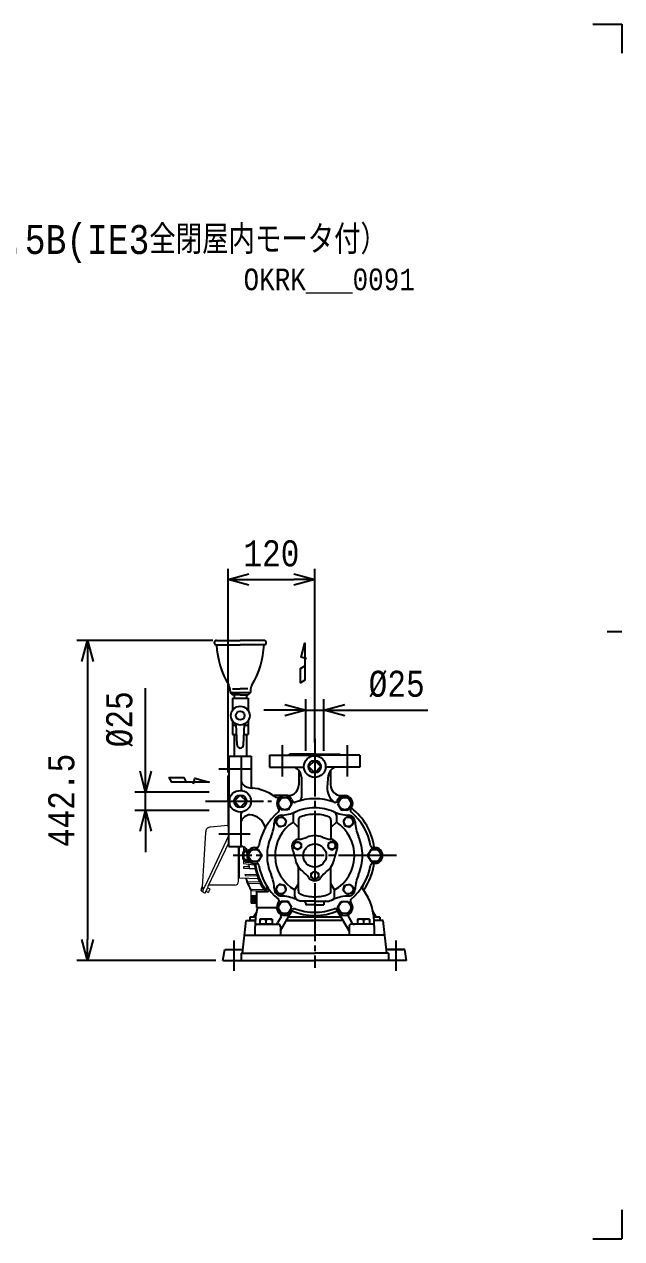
# Model space of a CAD drawing. Header units: millimetres. Extents: x 0 to 2376, y 0 to 1680.
# Drawn here: x 1549 to 2376, y 0 to 1680 of the extents above; entities that cross this region are included whole.
import ezdxf

# ---------------------------------------------------------------- set-up
doc = ezdxf.new("R2010")
doc.units = ezdxf.units.MM
doc.header["$LTSCALE"] = 4
doc.linetypes.add('CENTER', pattern=[25, 20, -1.5, 2, -1.5])
for name, color, linetype in [('DETAIL', 4, 'Continuous'), ('NOTE', 2, 'Continuous'), ('SIZE', 3, 'Continuous')]:
    doc.layers.add(name, color=color, linetype=linetype)
doc.styles.get("Standard").update_dxf_attribs({"font": 'monotxt.shx', "width": 0.83, "bigfont": 'extfont.shx'})

# ---------------------------------------------------------------- blocks, each defined once
blk = doc.blocks.new('_Open30')
at = {"color": 0, "linetype": 'ByBlock', "lineweight": -2}
for p, q in [((-1, 0.268), (0, 0)), ((0, 0), (-1, -0.268)), ((0, 0), (-1, 0))]:
    blk.add_line(p, q, dxfattribs=at)

msp = doc.modelspace()

# ---------------------------------------------------------------- linework, layer by layer
at = {"color": 7, "linetype": 'Continuous'}
for p, q in [((2336, 1680), (2376, 1680)), ((2376, 1680), (2376, 1640)), ((2356, 840), (2376, 840)), ((2376, 40), (2376, 0)), ((2336, 0), (2376, 0))]:
    msp.add_line(p, q, dxfattribs=at)
at = {"color": 7, "linetype": 'Continuous', "lineweight": 15}
for p, q in [((1806.3, 569.6), (1831.2, 571.9)), ((1796, 486.5), (1800.7, 561.9)), ((1799.9, 488.8), (1832.2, 557.7)), ((1832.2, 548.3), (1803.5, 487.1)), ((1845.7, 494.1), (1845.7, 542.6)), ((1847.2, 499.1), (1847.2, 542.6)), ((1851.9, 534), (1854.3, 538.3)), ((1854.2, 541.2), (1852.8, 541.1)), ((1854.3, 538.3), (1854.7, 538.8)), ((1855.8, 539.2), (1856.2, 539.3)), ((1854.3, 521.9), (1851.9, 526.1)), ((1857.6, 536.3), (1853.2, 533.8)), ((1853.2, 533.8), (1853.2, 526.3)), ((1853.2, 526.3), (1859.7, 522.6)), ((1854.7, 521.3), (1854.3, 521.9)), ((1864.2, 519.8), (1855.8, 520.9)), ((1859.7, 522.6), (1860, 522.7)), ((1845.7, 504.1), (1847.2, 504.1)), ((1852.8, 519.1), (1867.3, 517.1)), ((1854.7, 504), (1870.7, 504.5)), ((1863.7, 519.5), (1856, 520.5)), ((1861, 512.1), (1868.7, 512.1)), ((1863.7, 519.5), (1866.2, 519.2)), ((1840.7, 489.1), (1804.5, 489.1)), ((1847.2, 499.1), (1845.7, 499.1)), ((1847.2, 499.1), (1872.9, 498.4)), ((1871.6, 501.7), (1855.2, 502.1)), ((1858.1, 493.5), (1874.8, 494)), ((1876.2, 491.1), (1858.9, 491.6)), ((1794, 484), (1794.1, 484)), ((1794.1, 481.4), (1796, 480.5)), ((1799.3, 478), (1797.1, 479)), ((1800.6, 480.8), (1804.2, 479.1)), ((1806.4, 483.7), (1802.7, 485.4)), ((1863, 483), (1880.7, 483.5)), ((1863.2, 474), (1863.2, 482.1)), ((1863.2, 482.1), (1863.5, 482.1)), ((1882.4, 480.6), (1864, 481.1)), ((1878.2, 480.7), (1878.2, 480.1))]:
    msp.add_line(p, q, dxfattribs=at)
at = {"color": 8, "linetype": 'Continuous', "lineweight": 15}
for p, q in [((1856.1, 537.3), (1856, 537.2)), ((1856.3, 537.3), (1856.1, 537.3))]:
    msp.add_line(p, q, dxfattribs=at)
at = {"color": 7, "linetype": 'Continuous', "lineweight": 15, "flags": 128}
for points in [[(1800.7, 561.9), (1800.7, 562.4), (1800.7, 562.9), (1800.8, 563.3), (1800.8, 563.7), (1800.8, 564)], [(1860.6, 514.7), (1858.1, 514.7), (1852.4, 514.5)], [(1852.8, 512.6), (1852.8, 512.6), (1858.6, 512.4), (1861, 512.4)], [(1796.4, 481.2), (1796.4, 481.3), (1796.6, 481.8), (1797, 482.5), (1797.4, 483.4), (1797.9, 484.6), (1798.6, 485.9), (1799.2, 487.3), (1799.9, 488.8)], [(1856.2, 498.8), (1857.6, 495), (1858.1, 493.5)], [(1794.1, 481.4), (1794.2, 481.5), (1794.4, 482), (1794.7, 482.7), (1795.1, 483.5), (1795.6, 484.6), (1796.1, 485.7), (1796.1, 485.7)], [(1796, 480.5), (1796.1, 480.6), (1796.3, 481.1), (1796.4, 481.2)], [(1803.5, 487.1), (1802.7, 485.3), (1801.9, 483.6), (1801.2, 482.1), (1800.5, 480.7), (1800, 479.6), (1799.6, 478.7), (1799.4, 478.2), (1799.3, 478)], [(1804.2, 479.1), (1804.2, 479.1), (1804.4, 479.4), (1804.6, 479.9), (1804.9, 480.6), (1805.3, 481.4)], [(1805.3, 481.4), (1805.7, 482.2), (1806, 482.9), (1806.3, 483.4), (1806.4, 483.7), (1806.4, 483.7)]]:
    msp.add_lwpolyline(points, dxfattribs=at)
at = {"color": 8, "linetype": 'Continuous', "lineweight": 15, "flags": 128}
for points in [[(1872.2, 498.4), (1872.7, 497.2), (1874.2, 493.9)], [(1875.6, 491.1), (1877.3, 487.8), (1880.1, 483.4)]]:
    msp.add_lwpolyline(points, dxfattribs=at)
at = {"color": 7, "linetype": 'Continuous', "lineweight": 15}
for centre, radius, start, end in [((1859.7, 530.1), 8, 108.7677, 276.4382), ((1951.2, 530.1), 99, 173.6206, 177.0885), ((1856.1, 537.3), 2, 97.1452, 149.9927), ((1856.4, 537.8), 2, 143.1639, 150.0021), ((1856.4, 537.8), 2, 143.2141, 150), ((1854.9, 539), 0.117, 141.6665, 142.3015), ((1853.3, 532.5), 1.99, 150.0042, 178.7276), ((1951.2, 530.1), 99.9, 178.5945, 181.4055), ((1853.3, 527.7), 1.99, 181.2724, 209.9958), ((1853.6, 533), 1.99, 150.0034, 178.4085), ((1951.2, 530.1), 99.6, 178.2731, 181.7269), ((1853.6, 527.1), 1.99, 181.5915, 209.9966), ((1951.2, 530.1), 99, 182.9002, 186.3794), ((1856.1, 522.9), 2, 210.0073, 262.8548), ((1856.4, 522.3), 2, 209.9979, 216.8361), ((1856.4, 522.3), 2, 210, 216.7859), ((1854.9, 521.2), 0.117, 217.6985, 218.3335), ((1951.2, 530.1), 100, 195.0901, 196.2486), ((1951.2, 530.1), 92, 187.4712, 191.2828), ((1951.2, 530.1), 84, 187.8093, 215.5297), ((1951.2, 530.1), 84.5, 189.9636, 215.6571), ((1840.7, 494.1), 5, 270, 0), ((1951.2, 530.1), 100.8, 198.0386, 209.189), ((1951.2, 530.1), 100, 201.431, 209.3305), ((1802, 483), 8, 172.7591, 191.3184), ((1798, 486.4), 2, 176.4659, 230.3605), ((1797.8, 480.5), 1.6, 154.9037, 244.9037), ((1795.7, 483.6), 1.6, 334.9037, 50.3605), ((1795.7, 483.6), 1.6, 334.9274, 50.0736)]:
    msp.add_arc(centre, radius, start, end, dxfattribs=at)
for centre, major_axis, start_param, end_param in [((1856.6, 538.3), (2.07, -0.28), 1.993572, 2.759914), ((1856.6, 521.9), (2.07, 0.28), 3.523272, 4.325926)]:
    msp.add_ellipse(centre, major_axis=major_axis, ratio=0.657211, start_param=start_param, end_param=end_param, dxfattribs=at)
for points, knots in [([(1800.8, 564), (1800.9, 564.7), (1801.1, 566), (1802.2, 567.7), (1803.9, 569), (1805.3, 569.5), (1806.1, 569.6), (1806.2, 569.6), (1806.3, 569.6), (1806.3, 569.6)], [0, 0, 0, 0, 0.238728, 0.451802, 0.720377, 0.961075, 0.993424, 0.998034, 1, 1, 1, 1]), ([(1851.6, 533.5), (1851.6, 533.6), (1851.7, 533.7), (1851.8, 533.9), (1851.9, 534)], [0, 0, 0, 0, 0.525512, 1, 1, 1, 1]), ([(1851.9, 526.1), (1851.8, 526.2), (1851.7, 526.4), (1851.6, 526.6), (1851.6, 526.7)], [0, 0, 0, 0, 0.4744879, 1, 1, 1, 1]), ([(1852.4, 514.5), (1852.5, 514.4), (1852.5, 514), (1852.6, 513.3), (1852.7, 512.8), (1852.8, 512.6)], [0, 0, 0, 0, 0.262624, 0.631311, 1, 1, 1, 1]), ([(1863.7, 519.5), (1864.3, 519.4), (1865.4, 519.2), (1866.7, 518.1), (1867.6, 516.8), (1867.9, 515.9), (1868, 515.4)], [0, 0, 0, 0, 0.2647175, 0.5294369, 0.7942117, 1, 1, 1, 1]), ([(1868, 518.7), (1867.9, 518.7), (1867.7, 518.8), (1867.1, 519.1), (1866.5, 519.2), (1866.2, 519.2)], [0, 0, 0, 0, 0.100732, 0.504717, 1, 1, 1, 1]), ([(1869.1, 518.4), (1869, 518.4), (1868.8, 518.6), (1868.4, 518.8), (1868, 519), (1868, 519.1)], [0.5211531, 0.5211531, 0.5211531, 0.5211531, 0.5609054, 0.8462699, 0.9246409, 0.9246409, 0.9246409, 0.9246409]), ([(1869.1, 517.9), (1869.1, 518), (1868.7, 518.3), (1868.3, 518.5), (1868, 518.7)], [0.6324458, 0.6324458, 0.6324458, 0.6324458, 0.6960362, 1, 1, 1, 1]), ([(1795.4, 487.4), (1795.3, 487.4), (1795.3, 487.3), (1795.2, 487.2), (1795.1, 487.1), (1795.1, 487), (1795.1, 487), (1795.1, 487)], [0, 0, 0, 0, 0.212686, 0.425496, 0.635467, 0.844176, 1, 1, 1, 1]), ([(1794.3, 485.2), (1794.3, 485.1), (1794.2, 484.9), (1794.1, 484.5), (1794.1, 484.2), (1794.1, 484)], [0, 0, 0, 0, 0.11419, 0.528635, 1, 1, 1, 1]), ([(1794.5, 485.6), (1794.5, 485.6), (1794.5, 485.6), (1794.4, 485.6), (1794.4, 485.4), (1794.3, 485.3), (1794.3, 485.2), (1794.3, 485.2)], [0, 0, 0, 0, 0.212685, 0.425493, 0.635467, 0.844177, 1, 1, 1, 1]), ([(1794.8, 485.5), (1794.7, 485.5), (1794.6, 485.6), (1794.5, 485.6), (1794.5, 485.6)], [0, 0, 0, 0, 0.471398, 1, 1, 1, 1]), ([(1795.4, 486.9), (1795.3, 486.6), (1795, 486.2), (1794.9, 485.7), (1794.8, 485.5)], [0, 0, 0, 0, 0.5, 1, 1, 1, 1]), ([(1795.4, 486.9), (1795.4, 486.9), (1795.2, 486.9), (1795.2, 487), (1795.1, 487)], [0, 0, 0, 0, 0.4714, 1, 1, 1, 1])]:
    msp.add_open_spline(points, degree=3, knots=knots, dxfattribs=at)
at = {"layer": 'DETAIL'}
for p, q in [((1815.2, 827.6), (1848.2, 827.6)), ((1881.2, 827.6), (1848.2, 827.6)), ((1815.2, 821.6), (1848.2, 821.6)), ((1881.2, 821.6), (1848.2, 821.6)), ((1834.2, 758), (1834.2, 755.6)), ((1837.6, 760.5), (1848.2, 760.5)), ((1858.8, 760.5), (1848.2, 760.5)), ((1862.2, 758), (1862.2, 755.6)), ((1834.2, 755.6), (1862.2, 755.6)), ((1834.2, 755.6), (1837.2, 752.6)), ((1848.2, 752.6), (1837.2, 752.6)), ((1837.5, 747.6), (1859, 747.6)), ((1837.5, 747.6), (1837.5, 730.9)), ((1839.6, 752.6), (1839.6, 747.6)), ((1848.2, 752.6), (1859.2, 752.6)), ((1856.9, 752.6), (1856.9, 747.6)), ((1859, 747.6), (1859, 730.9)), ((1862.2, 755.6), (1859.2, 752.6)), ((1837.5, 716.3), (1837.5, 697.6)), ((1837.5, 710.6), (1842.7, 710.6)), ((1843.7, 683.1), (1842.7, 711.8)), ((1852.7, 683.1), (1853.8, 711.8)), ((1853.7, 710.6), (1859, 710.6)), ((1859, 716.3), (1859, 697.6)), ((1837.5, 697.6), (1843.2, 697.6)), ((1839.6, 697.6), (1839.6, 667.6)), ((1853.3, 697.6), (1859, 697.6)), ((1856.9, 697.6), (1856.9, 667.6)), ((1832.2, 667.6), (1832.2, 605.1)), ((1832.2, 667.6), (1863.2, 667.6)), ((1849.2, 667.6), (1849.2, 621.7)), ((1863.2, 667.6), (1863.2, 626.2)), ((1888.7, 669.1), (1951.2, 669.1)), ((1888.7, 669.1), (1888.7, 652.1)), ((1951.2, 670.1), (1916.2, 670.1)), ((1942.7, 653.1), (1951.2, 661.6)), ((1951.2, 670.1), (1986.2, 670.1)), ((2013.7, 669.1), (1951.2, 669.1)), ((1951.2, 661.6), (1959.7, 653.1)), ((2013.7, 669.1), (2013.7, 652.1)), ((1831.2, 605.1), (1831.2, 640.1)), ((1888.7, 652.1), (1934.5, 652.1)), ((1929.2, 648), (1929.2, 627.9)), ((1951.2, 644.6), (1942.7, 653.1)), ((1959.7, 653.1), (1951.2, 644.6)), ((2013.7, 652.1), (1967.8, 652.1)), ((1969.9, 641.4), (1968.5, 625)), ((1973.2, 648), (1973.2, 627.9)), ((1861.4, 623.6), (1865.3, 623.3)), ((1932.7, 638.3), (1932.7, 609.7)), ((1831.2, 605.1), (1831.2, 570.1)), ((1832.2, 542.6), (1832.2, 605.1)), ((1839.7, 605.1), (1848.2, 613.6)), ((1848.2, 596.6), (1839.7, 605.1)), ((1848.2, 613.6), (1856.7, 605.1)), ((1856.7, 605.1), (1848.2, 596.6)), ((1914.2, 612.9), (1894.1, 612.9)), ((1899.9, 601.9), (1904.8, 610.4)), ((1904.8, 610.4), (1914.6, 610.4)), ((1914.6, 610.4), (1919.5, 601.9)), ((1919.2, 607.4), (1920.6, 605.1)), ((1983.2, 607.4), (1981.8, 605.1)), ((1987.8, 610.4), (1982.9, 601.9)), ((1997.6, 610.4), (1987.8, 610.4)), ((1988.2, 612.9), (1992.7, 612.9)), ((2002.5, 601.9), (1997.6, 610.4)), ((1849.2, 542.6), (1849.2, 588.3)), ((1904.8, 593.4), (1899.9, 601.9)), ((1900.2, 596.4), (1901.6, 594.1)), ((1914.6, 593.4), (1904.8, 593.4)), ((1919.5, 601.9), (1914.6, 593.4)), ((1982.9, 601.9), (1987.8, 593.4)), ((1987.8, 593.4), (1997.6, 593.4)), ((1997.6, 593.4), (2002.5, 601.9)), ((2002.2, 596.4), (2000.9, 594.1)), ((1897.3, 574.8), (1899.2, 582)), ((1902.6, 569.5), (1897.3, 574.8)), ((1899.2, 582), (1906.5, 584)), ((1909.9, 571.4), (1902.6, 569.5)), ((1906.5, 584), (1911.8, 578.7)), ((1911.8, 578.7), (1909.9, 571.4)), ((1921.2, 585.9), (1921.2, 576.2)), ((1921.2, 576.2), (1928.7, 568.7)), ((1928.7, 579), (1928.7, 552.5)), ((1973.7, 579), (1973.7, 552.5)), ((1981.2, 576.2), (1973.7, 568.7)), ((1981.2, 585.9), (1981.2, 576.2)), ((1995.9, 584), (1990.6, 578.7)), ((1990.6, 578.7), (1992.6, 571.4)), ((1992.6, 571.4), (1999.8, 569.5)), ((2003.2, 582), (1995.9, 584)), ((1999.8, 569.5), (2005.1, 574.8)), ((2005.1, 574.8), (2003.2, 582)), ((1832.2, 542.6), (1849.8, 542.6)), ((1858.4, 530.1), (1863.3, 538.6)), ((1863.3, 538.6), (1873.1, 538.6)), ((1868.2, 541.1), (1870.9, 541.1)), ((1873.1, 538.6), (1878, 530.1)), ((1922.4, 546.7), (1927.4, 549.6)), ((1922.4, 540.9), (1922.4, 546.7)), ((1927.4, 538), (1922.4, 540.9)), ((1927.4, 549.6), (1932.4, 546.7)), ((1932.4, 540.9), (1927.4, 538)), ((1932.4, 546.7), (1932.4, 540.9)), ((1975, 549.6), (1970, 546.7)), ((1970, 546.7), (1970, 540.9)), ((1970, 540.9), (1975, 538)), ((1980, 546.7), (1975, 549.6)), ((1975, 538), (1980, 540.9)), ((1980, 540.9), (1980, 546.7)), ((2029.3, 538.6), (2024.4, 530.1)), ((2039.1, 538.6), (2029.3, 538.6)), ((2034.2, 541.1), (2031.5, 541.1)), ((2044, 530.1), (2039.1, 538.6)), ((1863.3, 521.6), (1858.4, 530.1)), ((1873.1, 521.6), (1863.3, 521.6)), ((1878, 530.1), (1873.1, 521.6)), ((2024.4, 530.1), (2029.3, 521.6)), ((2029.3, 521.6), (2039.1, 521.6)), ((2039.1, 521.6), (2044, 530.1)), ((1868.2, 519.1), (1870.9, 519.1)), ((1928.7, 481.1), (1928.7, 514.3)), ((1946.2, 505.5), (1951.2, 508.3)), ((1946.2, 499.7), (1946.2, 505.5)), ((1951.2, 508.3), (1956.2, 505.5)), ((1956.2, 505.5), (1956.2, 499.7)), ((1973.7, 481.1), (1973.7, 514.3)), ((2034.2, 519.1), (2031.5, 519.1)), ((1902.6, 490.6), (1897.3, 485.3)), ((1909.9, 488.7), (1902.6, 490.6)), ((1911.8, 481.5), (1909.9, 488.7)), ((1923.7, 482.4), (1928.7, 491.1)), ((1951.2, 496.8), (1946.2, 499.7)), ((1956.2, 499.7), (1951.2, 496.8)), ((1978.7, 482.4), (1973.7, 491.1)), ((1990.6, 481.5), (1992.6, 488.7)), ((1992.6, 488.7), (1999.8, 490.6)), ((1999.8, 490.6), (2005.1, 485.3)), ((1863.2, 469.1), (1870.2, 474)), ((1870.2, 469.1), (1863.2, 474)), ((1870.2, 474), (1863.2, 474)), ((1863.2, 474), (1863.2, 464.1)), ((1871.2, 474.3), (1870.2, 474.3)), ((1870.2, 463.8), (1870.2, 474.3)), ((1871.2, 458.1), (1871.2, 480.1)), ((1871.2, 480.1), (1884.6, 480.1)), ((1871.2, 463.8), (1871.2, 474.3)), ((1897.3, 485.3), (1899.2, 478.1)), ((1899.2, 478.1), (1906.5, 476.1)), ((1906.5, 476.1), (1911.8, 481.5)), ((1923.7, 473.4), (1923.7, 482.4)), ((1978.7, 473.4), (1978.7, 482.4)), ((1995.9, 476.1), (1990.6, 481.5)), ((2003.2, 478.1), (1995.9, 476.1)), ((2005.1, 485.3), (2003.2, 478.1)), ((1863.2, 464.1), (1870.2, 469.1)), ((1870.2, 464.1), (1863.2, 469.1)), ((1870.2, 469.1), (1863.2, 469.1)), ((1870.2, 464.1), (1863.2, 464.1)), ((1870.2, 463.8), (1871.2, 463.8)), ((1871.2, 458.1), (1896.1, 458.1)), ((1904.8, 466.7), (1899.9, 458.2)), ((1899.9, 458.2), (1904.8, 449.7)), ((1900.2, 463.7), (1901.6, 466)), ((1903.7, 425.8), (1920.6, 455)), ((1914.6, 466.7), (1904.8, 466.7)), ((1919.5, 458.2), (1914.6, 466.7)), ((1914.6, 449.7), (1919.5, 458.2)), ((1951.2, 467.1), (1931.6, 467.1)), ((1938.7, 464.1), (1938.7, 462.1)), ((1951.2, 462.1), (1938.7, 462.1)), ((1951.2, 467.1), (1970.9, 467.1)), ((1951.2, 462.1), (1963.7, 462.1)), ((1963.7, 464.1), (1963.7, 462.1)), ((1998.7, 425.8), (1981.8, 455)), ((1983.2, 452.7), (1981.8, 455)), ((1982.9, 458.2), (1987.8, 466.7)), ((1987.8, 449.7), (1982.9, 458.2)), ((1987.8, 466.7), (1997.6, 466.7)), ((1997.6, 466.7), (2002.5, 458.2)), ((2002.5, 458.2), (1997.6, 449.7)), ((2002.2, 463.7), (2000.9, 466)), ((1851.4, 395.1), (1856.5, 440.1)), ((1856.5, 440.1), (1868.9, 440.1)), ((1869.3, 444.6), (1861.2, 444.6)), ((1861.2, 444.6), (1861.2, 440.1)), ((1868.9, 440.1), (1861.2, 440.1)), ((1866.2, 444.6), (1870.4, 451.7)), ((1892.2, 442.1), (1875.2, 442.1)), ((1875.2, 442.1), (1875.2, 435.1)), ((1883.7, 440.9), (1883.7, 435.1)), ((1892.2, 442.1), (1892.2, 435.1)), ((1904.7, 445.4), (1899.7, 436.9)), ((1904.8, 449.7), (1914.6, 449.7)), ((1990.5, 440.1), (1912, 440.1)), ((1912, 440.1), (1951.2, 440.1)), ((1987.9, 444.6), (1914.6, 444.6)), ((1990.5, 440.1), (1951.2, 440.1)), ((1997.6, 449.7), (1987.8, 449.7)), ((1997.8, 445.4), (2002.7, 436.9)), ((2010.2, 442.1), (2010.2, 435.1)), ((2027.2, 442.1), (2010.2, 442.1)), ((2018.7, 440.9), (2018.7, 435.1)), ((2027.2, 442.1), (2027.2, 435.1)), ((2036.2, 444.6), (2031.1, 453.5)), ((2041.2, 444.6), (2033.2, 444.6)), ((2045.9, 440.1), (2033.6, 440.1)), ((2041.2, 440.1), (2033.6, 440.1)), ((2041.2, 444.6), (2041.2, 440.1)), ((2051.1, 395.1), (2045.9, 440.1)), ((1854.2, 420.1), (1951.2, 420.1)), ((1868.7, 420.1), (1868.7, 432.1)), ((1868.7, 420.1), (1903.7, 420.1)), ((1871.7, 435.1), (1900.7, 435.1)), ((1892.2, 435.1), (1875.2, 435.1)), ((1903.7, 432.1), (1903.7, 420.1)), ((2048.2, 420.1), (1951.2, 420.1)), ((1998.7, 432.1), (1998.7, 420.1)), ((2033.7, 420.1), (1998.7, 420.1)), ((2030.7, 435.1), (2001.7, 435.1)), ((2027.2, 435.1), (2010.2, 435.1)), ((2033.7, 420.1), (2033.7, 432.1)), ((1824.2, 385.1), (1826.7, 400.1)), ((1826.7, 400.1), (1851.9, 400.1)), ((1849.2, 395.1), (1951.2, 395.1)), ((1849.2, 395.1), (1849.2, 385.1)), ((2053.2, 395.1), (1951.2, 395.1)), ((2075.7, 400.1), (2050.5, 400.1)), ((2052.7, 400.1), (2073.7, 400.1)), ((2053.2, 395.1), (2053.2, 385.1)), ((2078.2, 385.1), (2075.7, 400.1)), ((1824.2, 385.1), (1951.2, 385.1)), ((2078.2, 385.1), (1951.2, 385.1))]:
    msp.add_line(p, q, dxfattribs=at)
at = {"layer": 'DETAIL', "color": 4, "linetype": 'CENTER'}
for p, q in [((1951.2, 691.7), (1951.2, 374.5)), ((1906.2, 682.9), (1906.2, 639.5)), ((1996.2, 682.9), (1996.2, 639.5)), ((1951.2, 666.2), (1951.2, 640)), ((1818.4, 650.1), (1861.8, 650.1)), ((1800.2, 605.1), (1891.2, 605.1)), ((1818.4, 560.1), (1861.8, 560.1)), ((2064.3, 530.1), (1838.2, 530.1)), ((1951.2, 511), (1951.2, 494.1)), ((1839.2, 412.6), (1839.2, 370.7)), ((2063.2, 412.6), (2063.2, 370.7)), ((2063.2, 409.1), (2063.2, 400.1))]:
    msp.add_line(p, q, dxfattribs=at)
at = {"layer": 'DETAIL'}
for centre, radius in [((1848.2, 723.6), 13), ((1848.2, 723.6), 6), ((1951.2, 653.1), 15), ((1951.2, 653.1), 8.65), ((1848.2, 605.1), 15), ((1848.2, 605.1), 8.65), ((1909.7, 601.9), 8.5), ((1992.7, 601.9), 8.5), ((1904.6, 576.7), 6.5), ((1997.9, 576.7), 6.5), ((1868.2, 530.1), 8.5), ((1927.4, 543.8), 5), ((1951.2, 530.1), 16), ((1975, 543.8), 5), ((2034.2, 530.1), 8.5), ((1951.2, 502.6), 5), ((1904.6, 483.4), 6.5), ((1997.9, 483.4), 6.5), ((1909.7, 458.2), 8.5), ((1992.7, 458.2), 8.5)]:
    msp.add_circle(centre, radius, dxfattribs=at)
for centre, radius, start, end in [((1815.2, 824.6), 3, 90, 270), ((1881.2, 824.6), 3, 270, 90), ((1937.2, 827.6), 122, 182.819, 210.5356), ((1759.2, 827.6), 122, 329.4644, 357.181), ((1819.2, 758), 15, 0, 30.5356), ((1877.2, 758), 15, 149.4644, 180), ((1848.2, 683.1), 4.5, 180.0015, 0), ((1915.2, 670.1), 1, 270, 0), ((1987.2, 670.1), 1, 180, 270), ((1831.2, 641.1), 1, 270, 0), ((1917.7, 638.3), 15, 0, 66.4218), ((1934.5, 650.1), 2, 10.1642, 90), ((1968, 650.1), 2, 90, 169.8358), ((1984.7, 638.3), 15, 113.5782, 175), ((1863, 638.6), 15, 203.5782, 264.641), ((1851.2, 621.8), 2, 180, 259.8358), ((1866.2, 626.2), 3, 180, 264.1959), ((1859.8, 562.5), 61, 54.0733, 85.7267), ((1914.2, 627.9), 15, 270, 0), ((1992.5, 623.3), 24, 175.679, 235.092), ((1988.2, 627.9), 15, 180, 270), ((1900.2, 618.4), 8, 229.4869, 299.9529), ((1909.7, 601.9), 11, 29.9443, 210), ((1923.2, 606.6), 3, 210, 290.1087), ((1951.2, 530.1), 78.5, 69.8913, 110.1114), ((1927.7, 610.2), 5, 286.346, 0), ((1979.2, 606.6), 3, 249.8913, 330), ((1992.7, 601.9), 11, 330, 150.0557), ((1851.2, 588.3), 2, 100.1642, 180), ((1951.2, 530.1), 78.5, 129.6863, 170.1087), ((1899, 592.6), 3, 309.8913, 30), ((1904, 636), 50, 270.6458, 294.6948), ((1926.2, 585.7), 5, 114.1945, 180), ((1951.2, 530.1), 66, 90, 114.3681), ((1951.2, 530.1), 66, 66.4777, 90), ((1998.5, 636), 50, 245.3052, 269.3542), ((1976.2, 585.7), 5, 0, 65.8055), ((2003.5, 592.6), 3, 150, 230.1087), ((1951.2, 530.1), 78.5, 9.8913, 50.1087), ((1951.2, 530.1), 83, 7.6158, 52.3842), ((1863, 571.6), 15, 96.1398, 156.4218), ((1859.8, 562.5), 24, 14.5089, 86.1401), ((1845.3, 577.3), 50, 335.3052, 359.3542), ((1905.3, 576), 10, 135, 175.9512), ((1951.2, 530.1), 55, 123.0557, 240), ((1905.3, 576), 10, 94.0488, 135), ((1933.7, 579), 5, 109.6661, 180), ((1951.2, 530.1), 57, 90, 109.6661), ((1951.2, 530.1), 57, 70.3339, 90), ((1968.7, 579), 5, 0, 70.3339), ((1951.2, 530.1), 55, 300, 56.9443), ((1997.2, 576), 10, 45, 85.9512), ((1997.2, 576), 10, 4.0488, 45), ((2057.2, 577.3), 50, 180.6458, 204.6948), ((1831.2, 569.1), 1, 0, 90), ((1951.2, 530.1), 66, 156.4777, 180), ((1925.3, 592.4), 40, 274.9247, 292.9964), ((1951.2, 530.1), 27.5, 90, 112.6028), ((1951.2, 530.1), 27.5, 90, 112.6028), ((1951.2, 530.1), 27.5, 67.3972, 90), ((1951.2, 530.1), 27.5, 67.3972, 90), ((1977.2, 592.4), 40, 247.0036, 265.0753), ((1951.2, 530.1), 66, 0, 23.5223), ((1849.8, 534.6), 8, 346.2998, 90), ((1868.2, 530.1), 11, 90, 270.0557), ((1870.9, 544.1), 3, 270, 350.1087), ((1929.6, 542.6), 10, 150, 205.0752), ((1884.3, 521.4), 40, 7.0036, 25.0753), ((1929.6, 542.6), 10, 94.9248, 150), ((1972.9, 542.6), 10, 30, 85.0752), ((2018.2, 521.4), 40, 154.9247, 172.9964), ((1972.9, 542.6), 10, 334.9248, 30), ((2031.5, 544.1), 3, 189.8913, 270), ((2034.2, 530.1), 11, 269.9443, 90), ((1951.2, 530.1), 66, 180, 203.5223), ((1951.2, 530.1), 27.5, 187.9696, 232.4877), ((1951.2, 530.1), 27.5, 306.6941, 352.6028), ((1951.2, 530.1), 27.5, 330, 352.6028), ((1951.2, 530.1), 66, 336.4777, 0), ((1951.2, 530.1), 83, 187.6158, 215.0801), ((1870.9, 516.1), 3, 9.8913, 90), ((1951.2, 530.1), 78.5, 189.889, 230.1087), ((1910.2, 476.4), 40, 34.9247, 52.9964), ((1992.2, 476.4), 40, 127.0036, 145.0753), ((1951.2, 530.1), 78.5, 309.7823, 350.1087), ((1951.2, 530.1), 83, 324.9199, 352.3842), ((2031.5, 516.1), 3, 90, 170.1087), ((1881.4, 486.1), 4, 323.8242, 32.1834), ((1845.3, 482.8), 50, 0.6458, 24.6948), ((1951.2, 505.1), 10, 214.9248, 270), ((1951.2, 505.1), 10, 270, 325.0752), ((2057.2, 482.8), 50, 155.3052, 179.3542), ((2021, 486.1), 4, 147.8166, 216.1758), ((1951.2, 435.1), 82.5, 143.8242, 146.9443), ((1884.6, 483.1), 3, 270, 35.2179), ((1905.3, 484.1), 10, 184.0488, 225), ((1905.3, 484.1), 10, 225, 265.9512), ((1904, 424.1), 50, 65.3052, 89.3542), ((1928.7, 473.4), 5, 180, 248.3551), ((1933.7, 481.1), 5, 180, 250.3339), ((1951.2, 530.1), 57, 250.3339, 270), ((1951.2, 530.1), 57, 270, 289.6661), ((1968.7, 481.1), 5, 289.6661, 0), ((1973.7, 473.4), 5, 291.6449, 0), ((1998.5, 424.1), 50, 90.6458, 114.6948), ((1997.2, 484.1), 10, 274.0488, 315), ((1997.2, 484.1), 10, 315, 355.9512), ((1951.2, 435.1), 82.5, 358.2491, 36.1758), ((1951.2, 435.1), 82.5, 163.8121, 181.7509), ((1896.1, 455.1), 3, 12.8764, 90), ((1909.7, 458.2), 11, 150, 330.0557), ((1899, 467.5), 3, 330, 50.1087), ((1923.2, 453.5), 3, 69.8913, 150), ((1951.2, 530.1), 78.5, 249.7343, 290.1087), ((1951.2, 530.1), 66, 246.4777, 252.6586), ((1951.2, 530.1), 66, 246.4777, 252.6586), ((1935.7, 464.1), 3, 0, 90), ((1966.7, 464.1), 3, 90, 180), ((1951.2, 530.1), 66, 287.3414, 293.5223), ((1979.2, 453.5), 3, 30, 110.1087), ((1992.7, 458.2), 11, 209.9443, 30), ((2003.5, 467.5), 3, 129.8913, 210), ((1879.5, 433.6), 8.5, 60, 120), ((1888, 433.6), 8.5, 60, 120), ((1896.4, 439.1), 4, 270, 330), ((1901.9, 446.6), 3, 330, 55.9039), ((1951.2, 530.1), 83, 247.6158, 292.3842), ((2000.6, 446.6), 3, 124.0961, 210), ((2006.1, 439.1), 4, 210, 270), ((2014.5, 433.6), 8.5, 60, 120), ((2023, 433.6), 8.5, 60, 120), ((1871.7, 432.1), 3, 90, 180), ((1900.7, 432.1), 3, 0, 90), ((2001.7, 432.1), 3, 90, 180), ((2030.7, 432.1), 3, 0, 90)]:
    msp.add_arc(centre, radius, start, end, dxfattribs=at)
at = {"layer": 'NOTE'}
for points in [[(1940, 802.4), (1932.3, 804.5), (1937.5, 823.9), (1937.5, 772.6), (1931.3, 768.9), (1931.3, 788.9), (1937.5, 792.6)], [(1783.4, 629.2), (1785.4, 636.9), (1804.9, 631.7), (1753.5, 631.7), (1749.9, 637.9), (1769.9, 637.9), (1773.5, 631.7)]]:
    msp.add_lwpolyline(points, dxfattribs=at)
at = {"layer": 'SIZE'}
for p, q in [((1831.2, 645.1), (1831.2, 926.9)), ((1951.2, 686.4), (1951.2, 926.9)), ((1860.2, 911.9), (1922.2, 911.9)), ((1810.1, 827.6), (1621.8, 827.6)), ((1636.8, 798.6), (1636.8, 414.1)), ((1717.2, 646.6), (1717.2, 761.4)), ((1938.7, 675.1), (1938.7, 746.2)), ((1963.7, 675.1), (1963.7, 746.2)), ((1909.7, 731.2), (1880.7, 731.2)), ((1938.7, 731.2), (1963.7, 731.2)), ((1992.7, 731.2), (2107.5, 731.2)), ((1804.9, 617.6), (1702.2, 617.6)), ((1717.2, 592.6), (1717.2, 617.6)), ((1804.9, 592.6), (1702.2, 592.6)), ((1717.2, 563.6), (1717.2, 534.6)), ((1814.2, 385.1), (1621.8, 385.1))]:
    msp.add_line(p, q, dxfattribs=at)

# ---------------------------------------------------------------- block references
at = {"layer": 'SIZE', "xscale": 29, "yscale": 29, "zscale": 29}
for p, rotation in [((1831.2, 911.9), 180), ((1636.8, 827.6), 90), ((1963.7, 731.2), 180), ((1717.2, 617.6), 270), ((1717.2, 592.6), 90), ((1636.8, 385.1), 270)]:
    msp.add_blockref('_Open30', p, dxfattribs=dict(at, rotation=rotation))
for p in [(1951.2, 911.9), (1938.7, 731.2)]:
    msp.add_blockref('_Open30', p, dxfattribs=at)

# ---------------------------------------------------------------- texts
at = {"layer": 'NOTE', "width": 0.83}
for s, height, p in [('25RKE61.5B(IE3全閉屋内モータ付）', 40, (1320.1, 1362.3)), ('OKRK___0091', 30, (1852.7, 1312.1))]:
    msp.add_text(s, height=height, dxfattribs=at).set_placement(p)
at = {"layer": 'SIZE', "char_height": 36, "attachment_point": 5}
for s, insert in [('\\A1;120', (1891.2, 947.9)), ('%%c25', (2064.6, 767.2))]:
    msp.add_mtext(s, dxfattribs=dict(at, insert=insert))
at = {"layer": 'SIZE', "char_height": 36, "attachment_point": 5, "rotation": 90}
for s, insert in [('%%c25', (1681.2, 718.5)), ('442.5', (1600.8, 606.3))]:
    msp.add_mtext(s, dxfattribs=dict(at, insert=insert))

doc.saveas('drawing.dxf')
